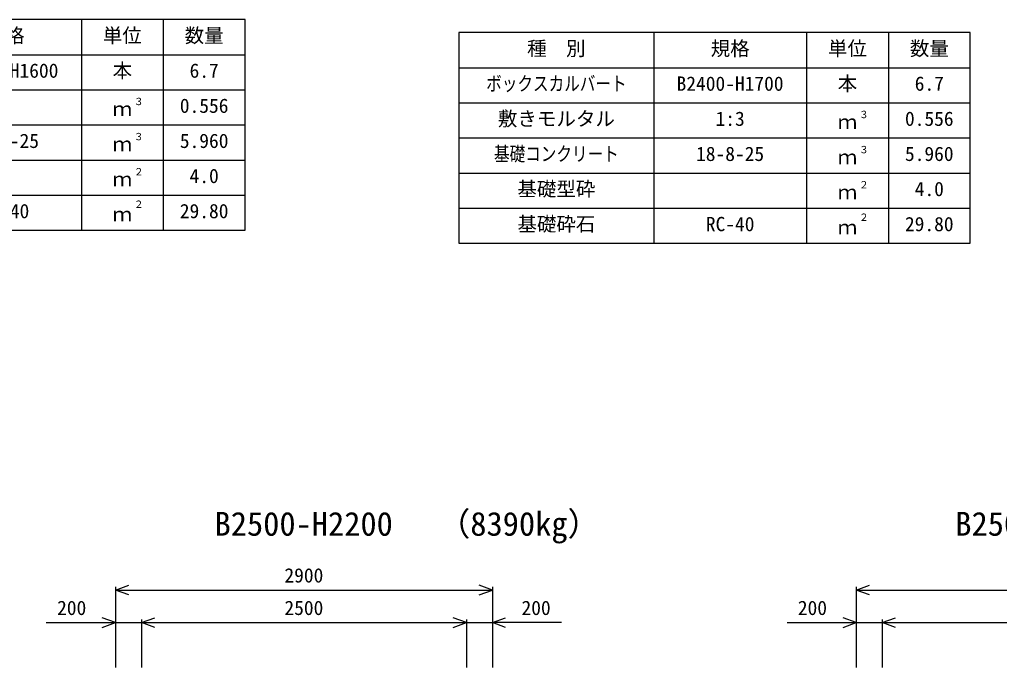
# Model space of a CAD drawing. Units: millimetres, scale not verified. Extents: x -100800 to 100800, y -35640 to 35640.
# Drawn here: x 64251 to 71791, y 9158 to 14139 of the extents above; entities that cross this region are included whole.
import ezdxf
from ezdxf.enums import TextEntityAlignment as Align

# ---------------------------------------------------------------- set-up
doc = ezdxf.new("R2010")
doc.units = ezdxf.units.MM
doc.header["$LTSCALE"] = 120
for name, color, linetype, lineweight in [('0-0_DIM', 7, 'Continuous', 25), ('0-3_HYO', 3, 'Continuous', 25), ('0-4_HYO2', 4, 'Continuous', 25), ('0-7_TXT', 7, 'Continuous', 25)]:
    doc.layers.add(name, color=color, linetype=linetype, lineweight=lineweight)
doc.styles.add('ＭＳ ゴシック', font='')
doc.styles.get('ＭＳ ゴシック').set_extended_font_data('MS Gothic')

msp = doc.modelspace()

# ---------------------------------------------------------------- linework, layer by layer
at = {"layer": '0-0_DIM'}
for p, q in [((64989.1, 9776.6), (64989.1, 9158)), ((64989.1, 9752.6), (67889.1, 9752.6)), ((67889.1, 9776.6), (67889.1, 9158)), ((70689.1, 9776.6), (70689.1, 9158)), ((70689.1, 9752.6), (73589.1, 9752.6)), ((64456.4, 9502.6), (64989.1, 9502.6)), ((65189.1, 9526.6), (65189.1, 9158)), ((67689.1, 9526.6), (67689.1, 9158)), ((68421.8, 9502.6), (67889.1, 9502.6)), ((70156.4, 9502.6), (70689.1, 9502.6)), ((70889.1, 9526.6), (70889.1, 9158))]:
    msp.add_line(p, q, dxfattribs=at)
for points in [[(65090.6, 9715.7), (64989.1, 9752.6), (65090.6, 9789.6)], [(67787.6, 9715.7), (67889.1, 9752.6), (67787.6, 9789.6)], [(70790.6, 9715.7), (70689.1, 9752.6), (70790.6, 9789.6)], [(64887.6, 9465.7), (64989.1, 9502.6), (64887.6, 9539.6)], [(64989.1, 9502.6), (65189.1, 9502.6), (67689.1, 9502.6), (67889.1, 9502.6)], [(65290.6, 9465.7), (65189.1, 9502.6), (65290.6, 9539.6)], [(67587.6, 9465.7), (67689.1, 9502.6), (67587.6, 9539.6)], [(67990.6, 9465.7), (67889.1, 9502.6), (67990.6, 9539.6)], [(70587.6, 9465.7), (70689.1, 9502.6), (70587.6, 9539.6)], [(70689.1, 9502.6), (70889.1, 9502.6), (73389.1, 9502.6), (73589.1, 9502.6)], [(70990.6, 9465.7), (70889.1, 9502.6), (70990.6, 9539.6)]]:
    msp.add_lwpolyline(points, dxfattribs=at)
at = {"layer": '0-3_HYO'}
for p, q in [((64726.6, 14138.6), (64726.6, 12518.6)), ((65356.6, 14138.6), (65356.6, 12518.6)), ((69131.6, 14038.6), (69131.6, 12418.6)), ((70306.6, 14038.6), (70306.6, 12418.6)), ((70936.6, 14038.6), (70936.6, 12418.6)), ((62051.6, 13868.6), (65986.6, 13868.6)), ((67631.6, 13768.6), (71566.6, 13768.6))]:
    msp.add_line(p, q, dxfattribs=at)
for points in [[(62051.6, 12518.6), (65986.6, 12518.6), (65986.6, 14138.6), (62051.6, 14138.6)], [(67631.6, 12418.6), (71566.6, 12418.6), (71566.6, 14038.6), (67631.6, 14038.6)]]:
    msp.add_lwpolyline(points, close=True, dxfattribs=at)
at = {"layer": '0-4_HYO2'}
for p, q in [((62051.6, 13598.6), (65986.6, 13598.6)), ((67631.6, 13498.6), (71566.6, 13498.6)), ((62051.6, 13328.6), (65986.6, 13328.6)), ((67631.6, 13228.6), (71566.6, 13228.6)), ((62051.6, 13058.6), (65986.6, 13058.6)), ((67631.6, 12958.6), (71566.6, 12958.6)), ((62051.6, 12788.6), (65986.6, 12788.6)), ((67631.6, 12688.6), (71566.6, 12688.6))]:
    msp.add_line(p, q, dxfattribs=at)

# ---------------------------------------------------------------- texts
at = {"layer": '0-0_DIM', "style": 'ＭＳ ゴシック'}
for s, p in [('2900', (66289.1, 9777.6)), ('200', (64539.8, 9527.6)), ('2500', (66289.1, 9527.6)), ('200', (68113.4, 9527.6)), ('200', (70239.8, 9527.6))]:
    msp.add_text(s, height=110, dxfattribs=at).set_placement(p, align=Align.BOTTOM_LEFT)
at = {"layer": '0-7_TXT', "style": 'ＭＳ ゴシック'}
for s, height, p in [('規格', 110, (63989.1, 13928.6)), ('単位', 110, (64891.6, 13928.6)), ('数量', 110, (65521.6, 13928.6)), ('種\u3000別', 110, (68156.6, 13828.6)), ('規格', 110, (69569.1, 13828.6)), ('単位', 110, (70471.6, 13828.6)), ('数量', 110, (71101.6, 13828.6)), ('B2400-H1600', 110, (63726.6, 13658.6)), ('本', 110, (64966.6, 13658.6)), ('6.7', 110, (65559.1, 13658.6)), ('B2400-H1700', 110, (69306.6, 13558.6)), ('本', 110, (70546.6, 13558.6)), ('6.7', 110, (71139.1, 13558.6)), ('３', 55, (65130.5, 13464.5)), ('0.556', 110, (65484.1, 13388.6)), ('ｍ', 110, (64966.6, 13363.6)), ('敷きモルタル', 110, (67931.6, 13288.6)), ('1:3', 110, (69606.6, 13288.6)), ('３', 55, (70710.5, 13364.5)), ('0.556', 110, (71064.1, 13288.6)), ('ｍ', 110, (70546.6, 13263.6)), ('18-8-25', 110, (63876.6, 13118.6)), ('ｍ', 110, (64966.6, 13093.6)), ('３', 55, (65130.5, 13194.5)), ('5.960', 110, (65484.1, 13118.6)), ('18-8-25', 110, (69456.6, 13018.6)), ('３', 55, (70710.5, 13094.5)), ('5.960', 110, (71064.1, 13018.6)), ('ｍ', 110, (70546.6, 12993.6)), ('２', 55, (65130.5, 12924.5)), ('4.0', 110, (65559.1, 12848.6)), ('ｍ', 110, (64966.6, 12823.6)), ('基礎型砕', 110, (68081.6, 12748.6)), ('２', 55, (70710.5, 12824.5)), ('ｍ', 110, (70546.6, 12723.6)), ('4.0', 110, (71139.1, 12748.6)), ('２', 55, (65130.5, 12674.5)), ('RC-40', 110, (63951.6, 12578.6)), ('ｍ', 110, (64966.6, 12553.6)), ('29.80', 110, (65484.1, 12578.6)), ('基礎砕石', 110, (68081.6, 12478.6)), ('RC-40', 110, (69531.6, 12478.6)), ('２', 55, (70710.5, 12574.5)), ('29.80', 110, (71064.1, 12478.6)), ('ｍ', 110, (70546.6, 12453.6)), ('B2500-H2200', 183.3, (65751.6, 10115.3)), ('（8390kg）', 183.3, (67469.3, 10115.3)), ('B2500-H2300', 183.3, (71451.6, 10115.3))]:
    msp.add_text(s, height=height, dxfattribs=at).set_placement(p, align=Align.BOTTOM_LEFT)
at = {"layer": '0-7_TXT', "style": 'ＭＳ ゴシック', "width": 0.8}
for s, p in [('ボックスカルバート', (67841.6, 13558.6)), ('基礎コンクリート', (67901.6, 13018.6))]:
    msp.add_text(s, height=110, dxfattribs=at).set_placement(p, align=Align.BOTTOM_LEFT)

doc.saveas('drawing.dxf')
